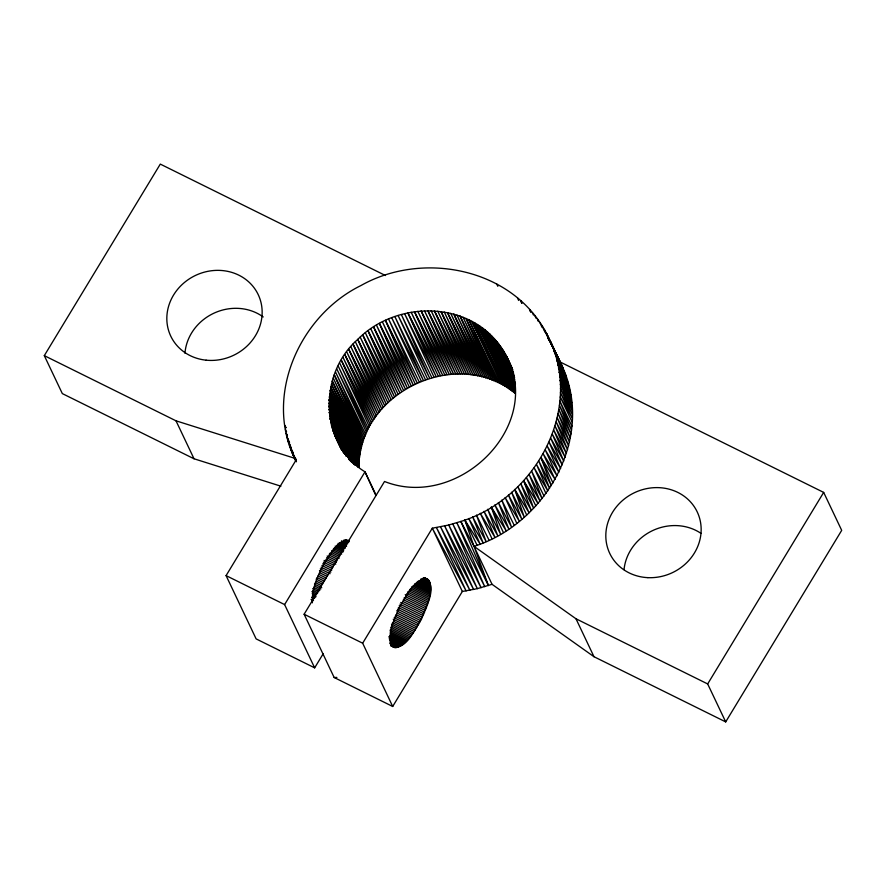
<?xml version="1.0" encoding="UTF-8"?>
<svg xmlns="http://www.w3.org/2000/svg" width="886" height="886" viewBox="0 0 886 886"><rect width="100%" height="100%" fill="white"/><g stroke="black" fill="none" stroke-linecap="round" stroke-linejoin="round"><path stroke-width="1.33" d="M376.207 495.396L365.01 471.828C319.06 443.797 318.384 373.46 357.745 339.427C394.735 301.705 464.862 299.911 498.187 343.369C554.558 415.789 462.503 512.352 384.524 481.486L304.12 614.242L334.166 677.502L392.697 706.474L462.348 591.471L477.344 588.647L492.04 584.317L593.997 656.725L725.7 721.902L841.7 530.36L823.67 492.406L560.162 361.986L546.23 332.981C512.208 268.015 422.467 250.694 360.979 285.525C299.08 315.837 263.164 396.961 295.725 460.609L226.085 575.612L256.12 638.884L314.652 667.845L323.191 653.746M355.076 464.94L329.027 409.321L356.017 465.316L328.916 406.187L358.952 467.398C358.033 392.509 458.117 345.208 515.364 393.55L485.03 330.057L513.736 392.265L482.538 328.13L512.075 391.025M391.08 645.994C405.943 652.196 415.069 628.451 421.537 618.982C425.258 607.951 438.714 586.344 425.003 577.916M392.697 706.474L362.662 643.203L432.302 528.2L448.759 525.021L460.853 521.444L474.01 546.352C545.997 523.759 595.414 436.765 561.824 365.475L546.23 332.981L562.488 366.893L560.162 361.986M462.348 591.471L432.302 528.2L466.114 590.907L436.444 527.58L469.868 590.253L440.563 526.849L473.611 589.5L444.672 525.996L477.344 588.647L448.759 525.021L481.054 587.706L452.812 523.947L484.742 586.665L456.855 522.751L488.407 585.535L460.853 521.444C533.394 499.394 583.475 411.99 549.885 340.357L563.363 369.019L546.23 332.981M280.895 486.192L194.023 458.771L62.33 393.594L44.3 355.64L160.3 164.098L385.465 275.524M314.652 667.845L284.616 604.584L365.01 471.828L375.775 495.429M725.7 721.902L707.67 683.948L823.67 492.406M334.166 677.502L336.868 677.425M44.3 355.64L176.004 420.817L295.78 458.616M349.394 540.493C337.477 539.441 330.866 553.916 324.896 562.178C318.152 574.593 311.573 588.348 312.37 602.812M427.44 579.123C413.097 578.901 406.021 596.887 399.409 607.342C394.935 619.115 384.989 635.506 393.517 647.201M489.061 540.172L476.48 515.131L486.104 541.534L472.637 516.87L483.125 542.841L468.749 518.498L480.112 544.07L464.818 520.027L474.01 546.352L575.978 618.771L707.67 683.948M425.524 578.237L427.96 579.444M424.782 578.049L428.436 579.854M423.995 577.927L428.879 580.341M346.348 539.873L348.785 541.08M423.176 577.893L429.267 580.906M345.474 539.917L349.128 541.723M423.519 578.536L429.621 581.559M344.554 540.028L348.22 541.844M422.6 578.658L429.92 582.279M343.591 540.216L348.475 542.631M421.636 578.846L430.175 583.066M343.801 541.091L347.456 542.896M420.628 579.112L430.375 583.94M341.52 540.825L347.611 543.838M420.784 580.053L430.541 584.882M341.631 541.822L346.504 544.237M419.676 580.452L430.651 585.879M340.468 542.298L346.57 545.311M418.513 580.917L430.707 586.953M339.272 542.83L346.581 546.452M417.306 581.449L430.729 588.094M338.009 543.417L345.33 547.039M417.273 582.645L430.685 589.29M337.931 544.668L345.241 548.29M415.966 583.298L430.607 590.541M336.58 545.377L343.89 548.999M414.615 584.007L430.474 591.848M335.174 546.13L343.713 550.361M414.438 585.358L430.286 593.21M334.941 547.537L343.48 551.768M412.987 586.167L430.064 594.617M333.446 548.39L341.985 552.609M411.492 587.008L429.788 596.068M333.125 549.885L341.664 554.104M411.17 588.503L429.466 597.563M331.541 550.804L340.08 555.035M409.587 589.434L429.101 599.091M331.131 552.377L339.67 556.596M409.177 590.995L428.68 600.653M329.448 553.362L339.205 558.191M407.494 591.992L428.226 602.247M328.95 554.979L337.488 559.21M406.995 593.609L427.728 603.864M327.189 556.02L336.946 560.849M405.234 594.65L427.185 605.515M326.613 557.682L336.37 562.51M405.877 596.909L426.609 607.176M325.993 559.365L335.75 564.194M404.038 597.984L425.989 608.848M324.11 560.439L333.867 565.268M403.374 599.678L425.324 610.532M323.423 562.134L333.18 566.962M402.687 601.361L424.638 612.226M322.692 563.828L332.449 568.657M400.738 602.458L423.907 613.92M321.939 565.523L331.685 570.351M399.974 604.152L423.143 615.615M321.142 567.217L330.899 572.046M399.187 605.836L422.356 617.309M320.322 568.89L330.079 573.718M398.368 607.519L421.537 618.982M319.481 570.551L328.019 574.781M397.526 609.18L420.695 620.643M319.824 572.799L327.144 576.421M396.651 610.819L419.82 622.293M318.938 574.427L326.247 578.049M396.983 613.046L418.934 623.91M318.019 576.022L325.339 579.643M396.064 614.651L418.015 625.505M317.088 577.594L324.409 581.216M395.134 616.213L417.084 627.078M316.147 579.123L323.456 582.744M394.192 617.752L416.143 628.617M316.402 581.227L322.504 584.239M393.229 619.248L415.18 630.112M315.427 582.678L321.529 585.701M393.473 621.308L414.205 631.563M314.452 584.095L321.762 587.717M392.498 622.714L413.219 632.981M314.685 586.056L320.776 589.079M391.501 624.076L412.234 634.343M313.688 587.374L319.791 590.386M391.734 625.992L411.248 635.65M312.692 588.625L318.794 591.649M390.737 627.255L410.251 636.912M312.924 590.43L317.797 592.845M390.97 629.06L409.254 638.108M311.927 591.571L316.811 593.985M389.973 630.201L408.269 639.249M312.171 593.255L315.826 595.071M390.205 631.884L407.283 640.334M312.404 594.871L316.069 596.688M390.449 633.501L406.309 641.342M312.658 596.422L315.095 597.629M390.704 635.052L405.334 642.295M311.706 597.297L314.142 598.504M389.751 635.927L404.381 643.17M388.81 636.724L403.44 643.967M311.064 599.434L313.5 600.642M389.109 638.053L402.521 644.698M389.419 639.315L401.613 645.351M389.762 640.489L400.738 645.927M390.117 641.597L399.874 646.415M390.505 642.616L399.043 646.835M389.696 642.948L398.235 647.168M390.139 643.801L397.46 647.422M390.615 644.576L396.706 647.588M391.125 645.263L395.998 647.677M391.667 645.872L395.322 647.688M391.025 645.794L394.68 647.6M226.085 575.612L284.616 604.584M304.12 614.242L362.662 643.203M545.953 493.48L534.147 467.874L547.803 490.888L536.528 464.519L549.597 488.275L538.81 461.097L551.336 485.617L540.992 457.619L555.079 479.392L543.196 453.842L557.039 475.804L545.278 450.01L558.889 472.172L547.227 446.134L560.628 468.495L549.054 442.203L562.245 464.785L550.749 438.227L563.762 461.03L552.31 434.206L565.146 457.254L553.75 430.153L566.42 453.433L555.035 426.066L567.572 449.59L556.198 421.957L568.613 445.724L557.216 417.815L569.521 441.848L558.102 413.662L570.307 437.95L558.845 409.487L570.972 434.029L559.443 405.301L571.525 430.109L559.897 401.114L571.935 426.188M516.748 523.238L505.164 497.6L519.296 521.234L508.442 494.986L521.799 519.185L511.643 492.284L524.257 517.081L514.766 489.504L529.02 512.717L517.812 486.635L531.334 510.469L520.769 483.69L533.582 508.165L523.626 480.666L537.935 503.436L526.406 477.576L540.017 501.011L529.086 474.409L542.055 498.541L531.666 471.175L544.026 496.027M491.985 538.743L480.267 513.293L494.886 537.259L484.011 511.344L497.744 535.709L487.688 509.295L500.579 534.103L491.32 507.146L506.127 530.703L494.875 504.898L508.841 528.92L498.375 502.561L511.521 527.081L501.808 500.125L514.157 525.188M433.996 377.082L404.592 313.666L436.156 376.572L407.881 312.913L440.497 375.675L411.182 312.271L442.679 375.299L414.504 311.75L447.053 374.7L417.838 311.34L449.246 374.468L421.171 311.03L453.632 374.147L424.516 310.842L455.836 374.069L427.849 310.764L460.211 374.047L431.172 310.809L462.392 374.113L434.483 310.953L466.745 374.39L437.784 311.219L468.904 374.59L441.062 311.595L473.202 375.166L444.318 312.082L475.339 375.52L447.541 312.68L479.559 376.373L450.73 313.389L481.652 376.871L453.887 314.209L485.783 378.012L456.999 315.128L487.809 378.643L460.067 316.169L491.83 380.072L463.09 317.31L493.801 380.847L466.058 318.55L497.677 382.542L468.971 319.901L499.571 383.45M369.451 426.908L339.703 363.094L370.481 425.025L341.309 360.237L372.685 421.293L343.026 357.423L373.859 419.466L344.842 354.666L376.328 415.888L346.758 351.964L377.624 414.127L348.774 349.328L380.349 410.705L350.889 346.747L381.766 409.033L353.082 344.233L384.723 405.777L355.375 341.797L386.263 404.204L357.745 339.427L389.441 401.136L360.203 337.134L391.08 399.664L362.739 334.93L394.469 396.806L365.353 332.793L396.208 395.422L368.033 330.755L399.785 392.786L370.791 328.795L401.613 391.523L373.604 326.923L405.356 389.12L376.484 325.151L407.272 387.979L379.43 323.468L411.17 385.82L382.42 321.884L413.153 384.812L385.465 320.4L417.184 382.907L388.566 319.015L419.233 382.021M288.437 439.888L287.186 437.44L289.545 442.413M496.603 283.863L497.843 286.311M287.452 435.801L286.244 433.42L287.396 435.901M358.952 467.398L328.927 403.041L358.996 465.327L329.049 399.885L359.229 461.174L329.293 396.74L359.428 459.103L329.67 393.583L359.982 454.961L330.146 390.438L360.336 452.901L330.755 387.304L361.189 448.781L331.475 384.181L361.698 446.732L332.305 381.08L362.861 442.668L333.258 378.012L363.515 440.652L334.321 374.955L364.966 436.643L335.506 371.932L365.763 434.672M517.513 297.962L518.642 300.443M485.03 330.057L515.143 391.202M285.945 427.672L284.76 425.269L285.89 427.761M515.054 388.788L489.77 334.166L514.921 385.598M352.528 462.636L329.26 412.444L354.954 465.028M350.612 459.712L351.808 462.16M515.464 384.435L494.166 338.618L514.401 380.282M464.818 520.027L477.078 545.244M349.361 459.967L330.079 418.635L350.867 461.396M534.9 315.77L536.041 318.24M514.921 388.832L487.444 332.073L515.22 391.18M431.847 377.657L401.325 314.519L429.71 378.267L398.08 315.482L427.584 378.92M425.468 379.629L394.868 316.557L423.375 380.382L391.701 317.731L421.293 381.179M345.451 454.728L331.375 424.726L346.426 455.869M532.276 312.57L533.472 315.062M521.865 303.156L520.669 300.686L521.832 303.189M512.086 370.88L513.26 373.383M514.334 377.957L498.187 343.369L513.57 375.254M515.209 384.491L492.018 336.348L515.143 385.532M523.626 480.666L535.786 505.828M407.881 312.913L438.315 376.096M368.454 428.824L338.197 366.007L367.513 430.751L336.791 368.953L366.616 432.7M342.804 450.022L344.588 453.721M542.066 325.871L545.001 332.128M547.991 338.219L549.176 340.7M553.916 350.579L566.088 376.24L551.524 344.145M539.795 322.426L542.099 327.388M512.806 371.821L501.819 348.408L512.363 370.37M514.589 379.219L496.226 340.955L514.5 379.773M505.109 386.44L474.597 322.903L503.292 385.399L471.817 321.352L501.443 384.402M414.504 311.75L444.861 374.977M344.842 354.666L375.077 417.671M341.309 360.237L371.566 423.154M351.742 461.528L329.614 415.556L351.653 462.448M347.356 456.456L330.666 421.692L346.935 456.201M343.137 451.893L333.136 430.674L343.303 451.849M510.192 364.977L512.573 369.971M513.625 374.235L500.058 345.861L513.614 374.612M510.38 389.818L479.968 326.292L508.653 388.655L477.321 324.553L506.903 387.525M421.171 311.03L451.439 374.28M353.082 344.233L383.228 407.394M348.774 349.328L378.964 412.411M344.665 453.765L332.195 427.716L343.834 452.325M341.331 449.202L335.351 436.466L341.885 450.166M293.056 452.835L289.489 445.37L292.978 452.79M296.157 460.366L290.852 449.257L296.168 460.51M295.924 460.587L292.347 453.1L296.456 461.772M560.052 362.662L544.214 329.393L551.236 344.255M511.765 367.546L506.493 356.449L511.953 367.911M505.042 353.713L512.695 369.827M512.54 369.916L503.481 351.033L512.341 369.75M498.187 343.369L514.135 376.915M494.166 338.618L515.475 383.383M489.77 334.166L515.275 387.68M434.483 310.953L464.574 374.224M427.849 310.764L458.018 374.036M491.32 507.146L503.37 532.431M357.745 339.427L387.835 402.654M329.26 412.444L353.403 463.256M330.079 418.635L350.092 460.709M331.375 424.726L345.485 454.385M333.136 430.674L343.702 452.901M341.863 449.711L334.177 433.597L341.165 448.338M341.874 449.778L339.504 444.772L341.254 448.493M335.351 436.466L341.21 448.803M290.032 445.126L288.271 441.427L291.184 447.674M572.234 422.257L560.218 396.928L572.4 418.325L560.395 392.731L572.445 414.404L560.428 388.544L572.367 410.495L560.317 384.38L572.168 406.596L560.074 380.216L571.835 402.709L559.675 376.074L571.381 398.844L559.144 371.954L570.805 395.001L558.468 367.867L570.108 391.18L557.659 363.814L569.288 387.392L556.707 359.794L568.336 383.638L554.381 351.864M501.819 348.408L513.614 373.239M540.992 457.619L553.008 482.925M447.541 312.68L477.454 375.919M441.062 311.595L471.064 374.856M575.978 618.771L593.997 656.725M492.04 584.317L474.01 546.352L488.407 585.535M362.739 334.93L392.753 398.213M329.67 393.583L359.683 457.032M329.049 399.885L359.085 463.256M328.916 406.187L357.778 466.988M176.004 420.817L194.023 458.771M554.16 350.457L560.018 362.85M512.861 373.892L514.6 377.58M460.067 316.169L489.825 379.33M453.887 314.209L483.723 377.414M373.604 326.923L403.473 390.305M368.033 330.755L397.98 394.093M330.755 387.304L360.735 450.83M466.058 318.55L495.75 381.667M379.43 323.468L409.21 386.883M334.321 374.955L364.212 438.636M332.305 381.08L362.252 444.694M514.766 489.504L526.661 514.921M385.465 320.4L415.157 383.837M285.436 429.356L286.555 431.792M624.043 569.632A48.409 44.256 -25.4 0 1 652.683 530.559A48.409 44.256 -25.4 0 1 701.014 533.383M184.964 353.248A48.409 44.256 -25.4 0 1 213.969 313.168A48.409 44.256 -25.4 0 1 263.22 316.966M353.99 464.408L352.794 461.938L353.957 464.397M530.725 311.927L529.529 309.458L530.703 311.95M349.704 459.867L348.508 457.397L349.671 459.856M346.393 456.268L344.61 452.558L346.348 456.246M538.588 321.518L537.403 319.06L538.577 321.54M342.882 451.151L341.099 447.43L342.849 451.129M295.736 460.598L293.975 456.888L295.714 460.565M647.899 577.65A48.409 44.256 -25.4 0 0 697.282 512.03A48.409 44.256 -25.4 0 0 615.283 508.276A48.409 44.256 -25.4 0 0 647.899 577.65M206.128 360.181A48.409 44.256 -25.4 0 0 259.31 297.153A48.409 44.256 -25.4 0 0 178.031 288.836A48.409 44.256 -25.4 0 0 206.128 360.181"/></g></svg>
